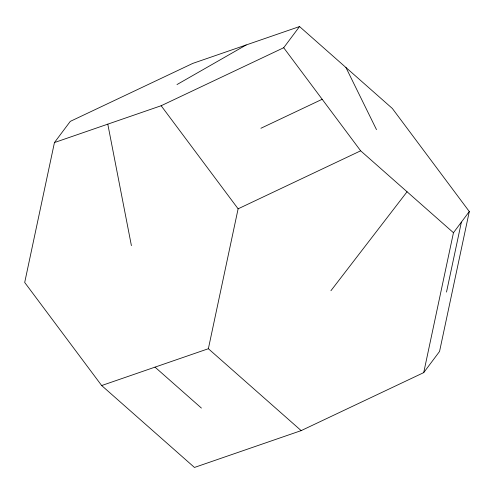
<?xml version="1.0" encoding="UTF-8"?>
<svg xmlns="http://www.w3.org/2000/svg" width="494" height="494" viewBox="0 0 494 494"><rect width="100%" height="100%" fill="white"/><g stroke="black" fill="none" stroke-linecap="round" stroke-linejoin="round"><path stroke-width="0.74" d="M54.445 142.562L24.7 282.463L101.665 385.542L194.463 467.448L301.173 430.62L423.716 372.618L439.555 351.438L469.3 211.537L392.335 108.458L299.537 26.553L192.827 63.38L70.284 121.382L54.445 142.562L161.149 105.735L283.698 47.733L299.537 26.553M101.665 385.542L208.369 348.721L238.114 208.82L161.149 105.735M423.716 372.618L453.461 232.717L469.3 211.537M446.508 292.078L461.384 222.127M330.918 290.719L407.062 191.765M176.988 84.56L246.179 44.966M260.906 128.273L322.174 99.275M238.114 208.82L360.657 150.812L453.461 232.717M208.369 348.721L301.173 430.62M155.017 367.135L201.416 408.081M283.698 47.733L360.657 150.812M345.936 67.505L376.496 129.638M107.797 124.148L131.404 245.642"/></g></svg>
